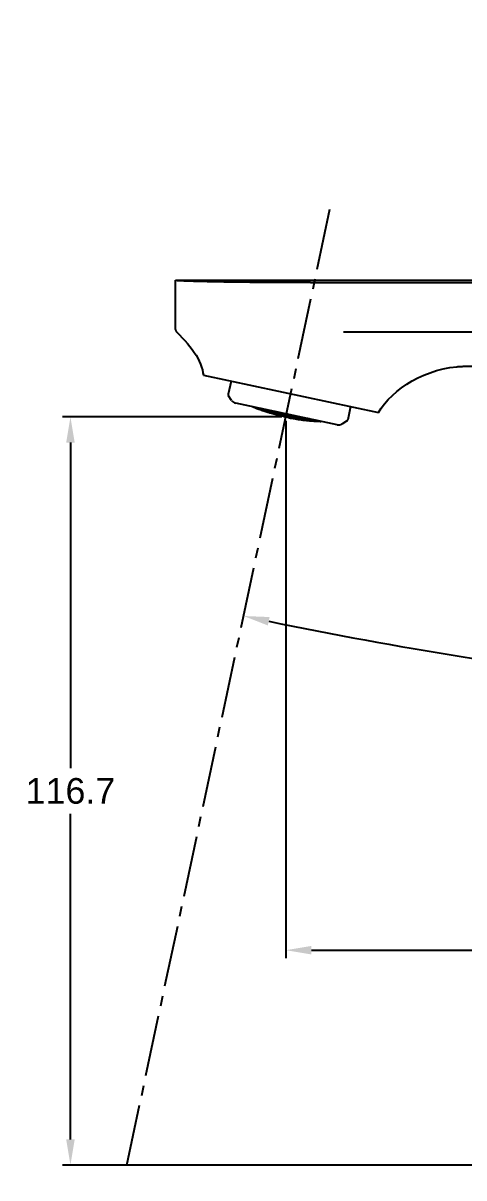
# Model space of a CAD drawing. Header units: millimetres. Extents: x 2985 to 3826, y 1462 to 2056.
# Drawn here: x 3365.5 to 3434.3, y 1686.8 to 1866.9 of the extents above; entities that cross this region are included whole.
import ezdxf

# ---------------------------------------------------------------- set-up
doc = ezdxf.new("R2010")
doc.units = ezdxf.units.MM
doc.linetypes.add('CENTER2', pattern=[28.575, 19.05, -3.175, 3.175, -3.175])
doc.layers.add('02___PRT_ALL_AXES', color=7, linetype='Continuous')
doc.styles.get("Standard").update_dxf_attribs({"font": 'arial.ttf'})
doc.dimstyles.new('사본(2) STANDARD', dxfattribs={"dimscale": 0, "dimtxt": 4, "dimasz": 4, "dimexe": 1.25, "dimexo": 0.625, "dimgap": 1.5, "dimtad": 3, "dimtih": 1, "dimtoh": 1, "dimdec": 1, "dimzin": 9, "dimdsep": 46, "dimtxsty": 'Standard', "dimcen": 2.5, "dimclrd": 3, "dimclre": 3, "dimclrt": 4, "dimadec": 0, "dimazin": 0, "dimtfac": 1, "dimtdec": 1, "dimtmove": 0, "dimatfit": 3, "dimfxl": 1.25, "dimtfill": 1, "dimtolj": 1, "dimtzin": 0, "dimarcsym": 0})

# ---------------------------------------------------------------- blocks, each defined once
blk = doc.blocks.new('*D10')
at = {"color": 3, "lineweight": -2, "transparency": 16777216}
for start, end in [(258.34101, 263.55103), (264.4486, 269.65899)]:
    blk.add_arc((3539.68, 2431.87), 672.08, start, end, dxfattribs=at)
at = {"color": 3, "transparency": 16777216}
for points in [[(3403.72, 1773), (3404, 1774.31), (3399.95, 1774.47)], [(3535.68, 1760.47), (3535.68, 1759.13), (3539.68, 1759.79)]]:
    blk.add_solid(points, dxfattribs=at)
at = {"layer": 'Defpoints', "color": 0, "transparency": 16777216}
for p in [(3539.68, 1866.95), (3413.54, 1838.45), (3446.14, 1766.33), (3381.74, 1688.84), (3539.68, 1686.83)]:
    blk.add_point(p, dxfattribs=at)
at = {"color": 4, "transparency": 16777216, "insert": (3469.43, 1763.47), "char_height": 4, "attachment_point": 5, "bg_fill": 3, "box_fill_scale": 1.1, "bg_fill_color": 256, "bg_fill_true_color": 13158600, "bg_fill_transparency": 0}
blk.add_mtext('\\A1;12°', dxfattribs=at)
blk = doc.blocks.new('*D11')
at = {"color": 3, "lineweight": -2, "transparency": 16777216}
for p, q in [((3405.91, 1805.51), (3371.68, 1805.51)), ((3372.93, 1801.51), (3372.93, 1750.72)), ((3372.93, 1692.84), (3372.93, 1743.63)), ((3514.5, 1688.84), (3371.68, 1688.84))]:
    blk.add_line(p, q, dxfattribs=at)
at = {"color": 3, "transparency": 16777216}
for points in [[(3372.26, 1801.51), (3373.59, 1801.51), (3372.93, 1805.51)], [(3372.26, 1692.84), (3373.59, 1692.84), (3372.93, 1688.84)]]:
    blk.add_solid(points, dxfattribs=at)
at = {"layer": 'Defpoints', "color": 0, "transparency": 16777216}
for p in [(3406.54, 1805.51), (3372.93, 1688.84), (3515.12, 1688.84)]:
    blk.add_point(p, dxfattribs=at)
at = {"color": 4, "transparency": 16777216, "insert": (3372.93, 1747.17), "char_height": 4, "attachment_point": 5, "bg_fill": 3, "box_fill_scale": 1.1, "bg_fill_color": 256, "bg_fill_true_color": 13158600, "bg_fill_transparency": 0}
blk.add_mtext('\\A1;116.7', dxfattribs=at)
blk = doc.blocks.new('*D12')
at = {"color": 3, "lineweight": -2, "transparency": 16777216}
for p, q in [((3406.54, 1804.89), (3406.54, 1721.1)), ((3410.54, 1722.35), (3465.43, 1722.35)), ((3535.68, 1722.35), (3480.78, 1722.35)), ((3539.68, 1696.48), (3539.68, 1723.6))]:
    blk.add_line(p, q, dxfattribs=at)
at = {"color": 3, "transparency": 16777216}
for points in [[(3410.54, 1723.01), (3410.54, 1721.68), (3406.54, 1722.35)], [(3535.68, 1723.01), (3535.68, 1721.68), (3539.68, 1722.35)]]:
    blk.add_solid(points, dxfattribs=at)
at = {"layer": 'Defpoints', "color": 0, "transparency": 16777216}
for p in [(3406.54, 1805.51), (3539.68, 1722.35), (3539.68, 1695.85)]:
    blk.add_point(p, dxfattribs=at)
at = {"color": 4, "transparency": 16777216, "insert": (3473.11, 1722.35), "char_height": 4, "attachment_point": 5, "bg_fill": 3, "box_fill_scale": 1.1, "bg_fill_color": 256, "bg_fill_true_color": 13158600, "bg_fill_transparency": 0}
blk.add_mtext('\\A1;133.1', dxfattribs=at)

msp = doc.modelspace()

# ---------------------------------------------------------------- linework, layer by layer
at = {"color": 1, "linetype": 'CENTER2', "ltscale": 0.5}
msp.add_line((3381.74, 1688.84), (3413.54, 1838.45), dxfattribs=at)
at = {"color": 7, "linetype": 'Continuous'}
for p, q in [((3389.33, 1826.84), (3516.63, 1826.84)), ((3389.33, 1819.14), (3389.33, 1826.84)), ((3410.38, 1826.47), (3530.28, 1826.47)), ((3415.52, 1818.79), (3453.56, 1818.79)), ((3393.67, 1812.01), (3420.99, 1806.2)), ((3398.08, 1808.09), (3397.6, 1808.83)), ((3414.57, 1804.28), (3398.71, 1807.65)), ((3401.31, 1807.09), (3401.26, 1807.1)), ((3401.54, 1807), (3401.31, 1807.09)), ((3401.54, 1807.02), (3401.36, 1807.09)), ((3401.58, 1807.01), (3401.38, 1807.09)), ((3401.63, 1806.99), (3401.54, 1807.02)), ((3401.69, 1806.93), (3401.54, 1807)), ((3401.63, 1806.99), (3401.58, 1807.01)), ((3401.77, 1806.9), (3401.69, 1806.93)), ((3401.71, 1807), (3401.81, 1806.95)), ((3401.73, 1806.99), (3401.71, 1807)), ((3401.76, 1806.99), (3401.73, 1806.99)), ((3401.87, 1806.87), (3401.77, 1806.9)), ((3401.81, 1806.95), (3401.91, 1806.9)), ((3402.09, 1806.89), (3401.86, 1806.97)), ((3402.09, 1806.78), (3401.87, 1806.87)), ((3401.91, 1806.97), (3402.14, 1806.88)), ((3401.91, 1806.9), (3402.02, 1806.85)), ((3402.02, 1806.85), (3402.03, 1806.91)), ((3402.02, 1806.85), (3402.17, 1806.8)), ((3402.2, 1806.77), (3402.02, 1806.84)), ((3402.25, 1806.84), (3402.09, 1806.89)), ((3402.3, 1806.7), (3402.09, 1806.78)), ((3402.14, 1806.88), (3402.3, 1806.83)), ((3402.17, 1806.8), (3402.41, 1806.71)), ((3402.38, 1806.71), (3402.2, 1806.77)), ((3402.33, 1806.81), (3402.25, 1806.84)), ((3402.3, 1806.83), (3402.31, 1806.89)), ((3402.52, 1806.63), (3402.3, 1806.7)), ((3402.41, 1806.84), (3402.32, 1806.89)), ((3402.43, 1806.76), (3402.33, 1806.81)), ((3402.56, 1806.65), (3402.38, 1806.71)), ((3402.41, 1806.84), (3402.51, 1806.79)), ((3402.41, 1806.82), (3402.43, 1806.82)), ((3402.41, 1806.71), (3402.49, 1806.69)), ((3402.43, 1806.82), (3402.46, 1806.82)), ((3402.54, 1806.71), (3402.43, 1806.76)), ((3402.48, 1806.82), (3402.46, 1806.82)), ((3402.51, 1806.82), (3402.48, 1806.82)), ((3402.49, 1806.69), (3402.49, 1806.73)), ((3402.51, 1806.79), (3402.62, 1806.74)), ((3402.56, 1806.65), (3402.51, 1806.67)), ((3402.72, 1806.55), (3402.52, 1806.63)), ((3402.64, 1806.66), (3402.54, 1806.71)), ((3402.59, 1806.67), (3402.61, 1806.67)), ((3402.61, 1806.67), (3402.64, 1806.66)), ((3402.77, 1806.77), (3402.62, 1806.82)), ((3402.62, 1806.74), (3402.72, 1806.69)), ((3402.64, 1806.66), (3402.69, 1806.64)), ((3402.66, 1806.66), (3402.64, 1806.66)), ((3402.69, 1806.66), (3402.66, 1806.66)), ((3402.69, 1806.64), (3402.8, 1806.59)), ((3402.72, 1806.69), (3402.77, 1806.67)), ((3402.92, 1806.48), (3402.72, 1806.55)), ((3402.75, 1806.79), (3402.98, 1806.72)), ((3403, 1806.69), (3402.77, 1806.77)), ((3402.77, 1806.67), (3402.79, 1806.76)), ((3402.77, 1806.67), (3402.92, 1806.62)), ((3403.02, 1806.57), (3402.79, 1806.65)), ((3402.8, 1806.59), (3402.9, 1806.55)), ((3402.92, 1806.62), (3403.16, 1806.54)), ((3402.95, 1806.53), (3402.97, 1806.59)), ((3402.98, 1806.72), (3403.06, 1806.69)), ((3403.08, 1806.67), (3403, 1806.69)), ((3403.18, 1806.52), (3403.02, 1806.57)), ((3403.06, 1806.69), (3403.07, 1806.73)), ((3403.19, 1806.62), (3403.08, 1806.67)), ((3403.29, 1806.57), (3403.19, 1806.62)), ((3403.24, 1806.52), (3403.25, 1806.59)), ((3403.4, 1806.52), (3403.29, 1806.57)), ((3403.38, 1806.63), (3403.48, 1806.58)), ((3403.48, 1806.58), (3403.53, 1806.55)), ((3403.53, 1806.55), (3403.55, 1806.63)), ((3403.53, 1806.55), (3403.69, 1806.51)), ((3402.9, 1806.55), (3402.95, 1806.53)), ((3403.12, 1806.42), (3402.92, 1806.48)), ((3402.95, 1806.53), (3403.11, 1806.48)), ((3403.11, 1806.48), (3403.26, 1806.43)), ((3403.13, 1806.42), (3403.12, 1806.42)), ((3403.17, 1806.41), (3403.13, 1806.42)), ((3403.16, 1806.54), (3403.24, 1806.52)), ((3403.26, 1806.5), (3403.18, 1806.52)), ((3403.32, 1806.47), (3403.26, 1806.5)), ((3403.26, 1806.43), (3403.42, 1806.38)), ((3403.42, 1806.43), (3403.32, 1806.47)), ((3403.34, 1806.52), (3403.37, 1806.52)), ((3403.37, 1806.52), (3403.4, 1806.52)), ((3403.4, 1806.52), (3403.5, 1806.47)), ((3403.42, 1806.52), (3403.4, 1806.52)), ((3403.56, 1806.28), (3403.4, 1806.33)), ((3403.45, 1806.52), (3403.42, 1806.52)), ((3403.48, 1806.41), (3403.42, 1806.43)), ((3403.42, 1806.38), (3403.43, 1806.42)), ((3403.58, 1806.36), (3403.48, 1806.41)), ((3403.5, 1806.47), (3403.61, 1806.42)), ((3403.71, 1806.48), (3403.56, 1806.53)), ((3403.64, 1806.26), (3403.56, 1806.28)), ((3403.58, 1806.36), (3403.69, 1806.32)), ((3403.6, 1806.36), (3403.58, 1806.36)), ((3403.63, 1806.36), (3403.6, 1806.36)), ((3403.61, 1806.42), (3403.66, 1806.4)), ((3403.74, 1806.22), (3403.64, 1806.26)), ((3403.66, 1806.4), (3403.71, 1806.38)), ((3403.69, 1806.51), (3403.93, 1806.44)), ((3403.69, 1806.32), (3403.79, 1806.28)), ((3403.95, 1806.41), (3403.71, 1806.48)), ((3403.71, 1806.38), (3403.73, 1806.48)), ((3403.71, 1806.38), (3403.86, 1806.33)), ((3403.97, 1806.29), (3403.73, 1806.36)), ((3403.85, 1806.19), (3403.74, 1806.22)), ((3403.79, 1806.28), (3403.84, 1806.25)), ((3403.84, 1806.25), (3403.89, 1806.24)), ((3404.06, 1806.12), (3403.85, 1806.19)), ((3403.86, 1806.33), (3404.1, 1806.27)), ((3403.89, 1806.24), (3403.91, 1806.31)), ((3403.89, 1806.24), (3404.05, 1806.19)), ((3404.08, 1806.17), (3403.89, 1806.22)), ((3403.92, 1806.22), (3403.89, 1806.22)), ((3403.93, 1806.44), (3404, 1806.42)), ((3404.03, 1806.39), (3403.95, 1806.41)), ((3404.07, 1806.49), (3403.97, 1806.54)), ((3404.13, 1806.24), (3403.97, 1806.29)), ((3404, 1806.42), (3404.02, 1806.51)), ((3404.13, 1806.34), (3404.03, 1806.39)), ((3404.05, 1806.19), (3404.29, 1806.12)), ((3404.07, 1806.12), (3404.06, 1806.12)), ((3404.17, 1806.44), (3404.07, 1806.49)), ((3404.11, 1806.11), (3404.07, 1806.12)), ((3404.17, 1806.14), (3404.08, 1806.17)), ((3404.1, 1806.27), (3404.18, 1806.24)), ((3404.11, 1806.43), (3404.14, 1806.44)), ((3404.35, 1806.05), (3404.11, 1806.11)), ((3404.19, 1806.32), (3404.13, 1806.34)), ((3404.21, 1806.22), (3404.13, 1806.24)), ((3404.14, 1806.44), (3404.17, 1806.44)), ((3404.2, 1806.44), (3404.17, 1806.44)), ((3404.35, 1806.09), (3404.17, 1806.14)), ((3404.18, 1806.24), (3404.2, 1806.32)), ((3404.29, 1806.27), (3404.19, 1806.32)), ((3404.22, 1806.45), (3404.2, 1806.44)), ((3404.31, 1806.18), (3404.21, 1806.22)), ((3404.29, 1806.27), (3404.4, 1806.23)), ((3404.29, 1806.25), (3404.31, 1806.25)), ((3404.29, 1806.12), (3404.37, 1806.1)), ((3404.31, 1806.25), (3404.34, 1806.25)), ((3404.42, 1806.14), (3404.31, 1806.18)), ((3404.33, 1806.36), (3404.43, 1806.31)), ((3404.37, 1806.25), (3404.34, 1806.25)), ((3404.44, 1806.07), (3404.35, 1806.09)), ((3404.5, 1806), (3404.35, 1806.05)), ((3404.4, 1806.26), (3404.37, 1806.25)), ((3404.37, 1806.1), (3404.38, 1806.15)), ((3404.44, 1806.07), (3404.39, 1806.09)), ((3404.4, 1806.23), (3404.5, 1806.18)), ((3404.52, 1806.1), (3404.42, 1806.14)), ((3404.43, 1806.31), (3404.48, 1806.29)), ((3404.47, 1806.1), (3404.5, 1806.1)), ((3404.48, 1806.29), (3404.51, 1806.42)), ((3404.48, 1806.29), (3404.64, 1806.25)), ((3404.66, 1806.23), (3404.5, 1806.27)), ((3404.5, 1806.18), (3404.61, 1806.14)), ((3404.5, 1806.1), (3404.52, 1806.1)), ((3404.58, 1805.98), (3404.5, 1806)), ((3404.52, 1806.1), (3404.63, 1806.05)), ((3404.55, 1806.09), (3404.52, 1806.1)), ((3404.58, 1806.09), (3404.55, 1806.09)), ((3404.68, 1805.95), (3404.58, 1805.98)), ((3404.61, 1806.14), (3404.66, 1806.12)), ((3404.63, 1806.05), (3404.74, 1806.01)), ((3404.64, 1806.25), (3404.88, 1806.19)), ((3404.9, 1806.17), (3404.66, 1806.23)), ((3404.66, 1806.12), (3404.68, 1806.22)), ((3404.66, 1806.12), (3404.81, 1806.08)), ((3404.92, 1806.04), (3404.68, 1806.1)), ((3404.85, 1805.9), (3404.68, 1805.95)), ((3404.81, 1806.35), (3404.73, 1806.37)), ((3404.74, 1806.01), (3404.84, 1805.98)), ((3404.91, 1806.3), (3404.81, 1806.35)), ((3404.81, 1806.08), (3405.05, 1806.02)), ((3404.84, 1805.98), (3404.86, 1806.05)), ((3404.84, 1805.98), (3405, 1805.94)), ((3405.02, 1805.91), (3404.84, 1805.96)), ((3404.86, 1805.96), (3404.84, 1805.96)), ((3405.01, 1805.86), (3404.85, 1805.9)), ((3404.88, 1806.19), (3404.95, 1806.17)), ((3404.98, 1806.15), (3404.9, 1806.17)), ((3405.02, 1806.25), (3404.91, 1806.3)), ((3405.08, 1806), (3404.92, 1806.04)), ((3404.95, 1806.17), (3404.98, 1806.27)), ((3405.08, 1806.1), (3404.98, 1806.15)), ((3405, 1805.94), (3405.24, 1805.88)), ((3405.06, 1805.85), (3405.01, 1805.86)), ((3405.12, 1806.2), (3405.02, 1806.25)), ((3405.21, 1805.87), (3405.02, 1805.91)), ((3405.05, 1806.02), (3405.13, 1806)), ((3405.29, 1805.79), (3405.06, 1805.85)), ((3405.07, 1806.19), (3405.09, 1806.2)), ((3405.13, 1806.08), (3405.08, 1806.1)), ((3405.16, 1805.98), (3405.08, 1806)), ((3405.09, 1806.2), (3405.12, 1806.2)), ((3405.26, 1805.86), (3405.1, 1805.9)), ((3405.15, 1806.21), (3405.12, 1806.2)), ((3405.21, 1806.05), (3405.13, 1806.08)), ((3405.13, 1806), (3405.15, 1806.08)), ((3405.18, 1806.22), (3405.15, 1806.21)), ((3405.26, 1805.94), (3405.16, 1805.98)), ((3405.29, 1806.02), (3405.21, 1806.05)), ((3405.39, 1805.83), (3405.21, 1805.87)), ((3405.24, 1806.01), (3405.27, 1806.01)), ((3405.24, 1805.88), (3405.32, 1805.86)), ((3405.37, 1805.9), (3405.26, 1805.94)), ((3405.34, 1805.84), (3405.26, 1805.86)), ((3405.27, 1806.01), (3405.29, 1806.02)), ((3405.28, 1806.13), (3405.38, 1806.09)), ((3405.44, 1806.21), (3405.29, 1806.24)), ((3405.29, 1806.02), (3405.4, 1805.97)), ((3405.32, 1806.02), (3405.29, 1806.02)), ((3405.53, 1805.74), (3405.29, 1805.79)), ((3405.35, 1806.02), (3405.32, 1806.02)), ((3405.32, 1805.86), (3405.33, 1805.91)), ((3405.39, 1805.83), (3405.34, 1805.84)), ((3405.47, 1805.86), (3405.37, 1805.9)), ((3405.38, 1806.09), (3405.43, 1806.06)), ((3405.4, 1805.97), (3405.5, 1805.93)), ((3405.42, 1805.86), (3405.45, 1805.86)), ((3405.43, 1806.06), (3405.46, 1806.2)), ((3405.43, 1806.06), (3405.59, 1806.03)), ((3405.68, 1806.16), (3405.44, 1806.21)), ((3405.45, 1805.86), (3405.47, 1805.86)), ((3405.62, 1806), (3405.46, 1806.04)), ((3405.47, 1805.86), (3405.58, 1805.82)), ((3405.5, 1805.86), (3405.47, 1805.86)), ((3405.5, 1805.93), (3405.61, 1805.89)), ((3405.53, 1805.86), (3405.5, 1805.86)), ((3405.63, 1805.71), (3405.53, 1805.74)), ((3405.58, 1805.82), (3405.69, 1805.78)), ((3405.59, 1806.03), (3405.83, 1805.98)), ((3405.61, 1805.89), (3405.63, 1806)), ((3405.61, 1805.89), (3405.77, 1805.85)), ((3405.86, 1805.95), (3405.62, 1806)), ((3405.87, 1805.82), (3405.63, 1805.87)), ((3405.8, 1805.67), (3405.63, 1805.71)), ((3405.76, 1806.14), (3405.68, 1806.16)), ((3405.69, 1805.78), (3405.79, 1805.75)), ((3405.87, 1806.09), (3405.76, 1806.14)), ((3405.77, 1805.85), (3406.01, 1805.8)), ((3405.79, 1805.75), (3405.81, 1805.83)), ((3405.79, 1805.75), (3405.95, 1805.71)), ((3405.98, 1805.69), (3405.79, 1805.73)), ((3405.82, 1805.73), (3405.79, 1805.73)), ((3405.96, 1805.63), (3405.8, 1805.67)), ((3406.06, 1805.68), (3405.82, 1805.73)), ((3405.83, 1805.98), (3405.91, 1805.96)), ((3405.94, 1805.94), (3405.86, 1805.95)), ((3405.98, 1806.04), (3405.87, 1806.09)), ((3406.03, 1805.78), (3405.87, 1805.82)), ((3405.91, 1805.96), (3405.93, 1806.06)), ((3406.05, 1805.89), (3405.94, 1805.94)), ((3405.95, 1805.71), (3406.19, 1805.66)), ((3406.01, 1805.63), (3405.96, 1805.63)), ((3406.08, 1806), (3405.98, 1806.04)), ((3406.16, 1805.65), (3405.98, 1805.69)), ((3406.01, 1805.8), (3406.09, 1805.79)), ((3406.25, 1805.57), (3406.01, 1805.63)), ((3406.02, 1805.99), (3406.05, 1805.99)), ((3406.11, 1805.77), (3406.03, 1805.78)), ((3406.05, 1805.99), (3406.08, 1806)), ((3406.22, 1805.65), (3406.06, 1805.68)), ((3406.11, 1806.01), (3406.08, 1806)), ((3406.08, 1806), (3406.19, 1805.95)), ((3406.09, 1805.79), (3406.11, 1805.87)), ((3406.13, 1806.01), (3406.11, 1806.01)), ((3406.22, 1805.73), (3406.11, 1805.77)), ((3406.35, 1805.61), (3406.16, 1805.65)), ((3406.19, 1805.95), (3406.29, 1805.91)), ((3406.19, 1805.66), (3406.27, 1805.65)), ((3406.2, 1805.83), (3406.31, 1805.79)), ((3406.2, 1805.8), (3406.22, 1805.81)), ((3406.22, 1805.81), (3406.25, 1805.81)), ((3406.33, 1805.69), (3406.22, 1805.73)), ((3406.3, 1805.63), (3406.22, 1805.65)), ((3406.23, 1805.58), (3406.39, 1805.54)), ((3406.28, 1805.82), (3406.25, 1805.81)), ((3406.49, 1805.52), (3406.25, 1805.57)), ((3406.27, 1805.65), (3406.29, 1805.71)), ((3406.31, 1805.82), (3406.28, 1805.82)), ((3406.29, 1805.91), (3406.39, 1805.87)), ((3406.35, 1805.61), (3406.3, 1805.63)), ((3406.31, 1805.79), (3406.41, 1805.75)), ((3406.43, 1805.66), (3406.33, 1805.69)), ((3406.38, 1805.65), (3406.41, 1805.65)), ((3406.39, 1805.87), (3406.42, 1806.01)), ((3406.39, 1805.87), (3406.55, 1805.84)), ((3406.39, 1805.54), (3406.49, 1805.52)), ((3406.41, 1805.75), (3406.52, 1805.71)), ((3406.41, 1805.65), (3406.43, 1805.66)), ((3406.58, 1805.81), (3406.42, 1805.84)), ((3406.46, 1805.66), (3406.43, 1805.66)), ((3406.49, 1805.66), (3406.46, 1805.66)), ((3406.59, 1805.5), (3406.49, 1805.52)), ((3406.49, 1805.52), (3406.54, 1805.51)), ((3406.52, 1805.71), (3406.57, 1805.69)), ((3406.55, 1805.84), (3406.8, 1805.8)), ((3406.57, 1805.69), (3406.59, 1805.81)), ((3406.57, 1805.69), (3406.73, 1805.66)), ((3406.82, 1805.77), (3406.58, 1805.81)), ((3406.84, 1805.63), (3406.59, 1805.67)), ((3406.59, 1805.6), (3406.7, 1805.57)), ((3406.75, 1805.47), (3406.59, 1805.5)), ((3406.7, 1805.57), (3406.75, 1805.55)), ((3406.73, 1805.66), (3406.97, 1805.62)), ((3406.75, 1805.55), (3406.77, 1805.64)), ((3406.75, 1805.55), (3406.91, 1805.52)), ((3406.78, 1805.54), (3406.75, 1805.53)), ((3406.75, 1805.53), (3406.94, 1805.5)), ((3406.92, 1805.43), (3406.75, 1805.47)), ((3406.89, 1805.89), (3406.78, 1805.94)), ((3407.02, 1805.49), (3406.78, 1805.54)), ((3406.8, 1805.8), (3406.88, 1805.78)), ((3406.9, 1805.76), (3406.82, 1805.77)), ((3407, 1805.6), (3406.84, 1805.63)), ((3406.86, 1805.45), (3407, 1805.42)), ((3406.88, 1805.78), (3406.9, 1805.89)), ((3406.99, 1805.85), (3406.89, 1805.89)), ((3406.95, 1805.74), (3406.9, 1805.76)), ((3406.91, 1805.52), (3407.16, 1805.48)), ((3406.97, 1805.43), (3406.92, 1805.43)), ((3406.94, 1805.5), (3407.13, 1805.47)), ((3407.06, 1805.7), (3406.95, 1805.74)), ((3406.97, 1805.62), (3407.05, 1805.61)), ((3407.21, 1805.39), (3406.97, 1805.43)), ((3406.99, 1805.85), (3407.1, 1805.81)), ((3406.99, 1805.81), (3407.01, 1805.82)), ((3407.08, 1805.59), (3407, 1805.6)), ((3407, 1805.42), (3407.08, 1805.4)), ((3407.01, 1805.82), (3407.04, 1805.83)), ((3407.18, 1805.46), (3407.02, 1805.49)), ((3407.07, 1805.84), (3407.04, 1805.83)), ((3407.05, 1805.61), (3407.07, 1805.69)), ((3407.17, 1805.66), (3407.06, 1805.7)), ((3407.1, 1805.84), (3407.07, 1805.84)), ((3407.18, 1805.55), (3407.08, 1805.59)), ((3407.08, 1805.4), (3407.08, 1805.41)), ((3407.08, 1805.4), (3407.12, 1805.39)), ((3407.15, 1805.86), (3407.1, 1805.84)), ((3407.1, 1805.81), (3407.2, 1805.77)), ((3407.13, 1805.4), (3407.12, 1805.39)), ((3407.12, 1805.39), (3407.29, 1805.35)), ((3407.13, 1805.47), (3407.31, 1805.44)), ((3407.16, 1805.63), (3407.19, 1805.63)), ((3407.16, 1805.48), (3407.24, 1805.47)), ((3407.17, 1805.66), (3407.27, 1805.62)), ((3407.29, 1805.52), (3407.18, 1805.55)), ((3407.26, 1805.45), (3407.18, 1805.46)), ((3407.19, 1805.63), (3407.22, 1805.64)), ((3407.2, 1805.77), (3407.31, 1805.72)), ((3407.24, 1805.65), (3407.22, 1805.64)), ((3407.27, 1805.65), (3407.24, 1805.65)), ((3407.24, 1805.47), (3407.25, 1805.53)), ((3407.31, 1805.44), (3407.26, 1805.45)), ((3407.27, 1805.62), (3407.38, 1805.58)), ((3407.4, 1805.48), (3407.29, 1805.52)), ((3407.29, 1805.35), (3407.45, 1805.32)), ((3407.31, 1805.72), (3407.36, 1805.7)), ((3407.34, 1805.48), (3407.37, 1805.48)), ((3407.36, 1805.7), (3407.38, 1805.81)), ((3407.36, 1805.7), (3407.52, 1805.68)), ((3407.37, 1805.48), (3407.4, 1805.48)), ((3407.55, 1805.65), (3407.38, 1805.68)), ((3407.38, 1805.58), (3407.49, 1805.55)), ((3407.42, 1805.49), (3407.4, 1805.48)), ((3407.4, 1805.48), (3407.51, 1805.45)), ((3407.45, 1805.49), (3407.42, 1805.49)), ((3407.55, 1805.32), (3407.45, 1805.34)), ((3407.46, 1805.34), (3407.45, 1805.32)), ((3407.45, 1805.32), (3407.56, 1805.31)), ((3407.49, 1805.55), (3407.54, 1805.53)), ((3407.51, 1805.45), (3407.61, 1805.42)), ((3407.52, 1805.68), (3407.69, 1805.66)), ((3407.54, 1805.53), (3407.56, 1805.65)), ((3407.54, 1805.53), (3407.7, 1805.51)), ((3407.79, 1805.62), (3407.55, 1805.65)), ((3407.72, 1805.29), (3407.55, 1805.32)), ((3407.81, 1805.47), (3407.56, 1805.51)), ((3407.56, 1805.31), (3407.56, 1805.32)), ((3407.56, 1805.31), (3407.72, 1805.28)), ((3407.61, 1805.42), (3407.67, 1805.4)), ((3407.67, 1805.4), (3407.72, 1805.39)), ((3407.69, 1805.66), (3407.85, 1805.63)), ((3407.7, 1805.51), (3407.94, 1805.47)), ((3407.72, 1805.39), (3407.74, 1805.48)), ((3407.72, 1805.39), (3407.88, 1805.36)), ((3407.72, 1805.37), (3407.91, 1805.34)), ((3407.75, 1805.37), (3407.72, 1805.37)), ((3407.89, 1805.27), (3407.72, 1805.29)), ((3407.72, 1805.28), (3407.88, 1805.25)), ((3407.99, 1805.34), (3407.75, 1805.37)), ((3407.87, 1805.61), (3407.79, 1805.62)), ((3407.97, 1805.45), (3407.81, 1805.47)), ((3407.85, 1805.63), (3407.86, 1805.71)), ((3407.98, 1805.57), (3407.87, 1805.61)), ((3407.88, 1805.36), (3408.13, 1805.33)), ((3407.88, 1805.25), (3408.04, 1805.22)), ((3407.94, 1805.27), (3407.89, 1805.27)), ((3407.91, 1805.34), (3408.09, 1805.31)), ((3407.94, 1805.47), (3408.02, 1805.46)), ((3408.18, 1805.23), (3407.94, 1805.27)), ((3407.96, 1805.67), (3407.99, 1805.68)), ((3408.05, 1805.44), (3407.97, 1805.45)), ((3408.08, 1805.54), (3407.98, 1805.57)), ((3408.15, 1805.31), (3407.99, 1805.34)), ((3408.02, 1805.46), (3408.04, 1805.55)), ((3408.04, 1805.22), (3408.05, 1805.25)), ((3408.04, 1805.22), (3408.09, 1805.21)), ((3408.16, 1805.41), (3408.05, 1805.44)), ((3408.19, 1805.5), (3408.08, 1805.54)), ((3408.09, 1805.31), (3408.28, 1805.29)), ((3408.09, 1805.24), (3408.09, 1805.21)), ((3408.09, 1805.21), (3408.14, 1805.2)), ((3408.13, 1805.49), (3408.16, 1805.49)), ((3408.13, 1805.33), (3408.21, 1805.32)), ((3408.14, 1805.2), (3408.25, 1805.18)), ((3408.23, 1805.3), (3408.15, 1805.31)), ((3408.16, 1805.49), (3408.19, 1805.5)), ((3408.18, 1805.63), (3408.28, 1805.59)), ((3408.22, 1805.51), (3408.19, 1805.5)), ((3408.21, 1805.32), (3408.22, 1805.39)), ((3408.24, 1805.51), (3408.22, 1805.51)), ((3408.28, 1805.29), (3408.23, 1805.3)), ((3408.25, 1805.18), (3408.42, 1805.15)), ((3408.28, 1805.59), (3408.33, 1805.57)), ((3408.31, 1805.33), (3408.34, 1805.34)), ((3408.32, 1805.36), (3408.42, 1805.33)), ((3408.33, 1805.57), (3408.34, 1805.61)), ((3408.33, 1805.57), (3408.5, 1805.55)), ((3408.34, 1805.34), (3408.37, 1805.34)), ((3408.35, 1805.45), (3408.46, 1805.42)), ((3408.52, 1805.53), (3408.36, 1805.55)), ((3408.4, 1805.35), (3408.37, 1805.34)), ((3408.42, 1805.35), (3408.4, 1805.35)), ((3408.42, 1805.33), (3408.53, 1805.3)), ((3408.52, 1805.18), (3408.42, 1805.2)), ((3408.43, 1805.2), (3408.42, 1805.15)), ((3408.42, 1805.15), (3408.52, 1805.14)), ((3408.46, 1805.42), (3408.51, 1805.4)), ((3408.5, 1805.55), (3408.66, 1805.54)), ((3408.51, 1805.4), (3408.54, 1805.53)), ((3408.51, 1805.4), (3408.68, 1805.38)), ((3408.77, 1805.5), (3408.52, 1805.53)), ((3408.69, 1805.15), (3408.52, 1805.18)), ((3408.52, 1805.14), (3408.53, 1805.17)), ((3408.52, 1805.14), (3408.69, 1805.12)), ((3408.53, 1805.3), (3408.64, 1805.27)), ((3408.7, 1805.36), (3408.54, 1805.38)), ((3408.64, 1805.27), (3408.7, 1805.26)), ((3408.68, 1805.38), (3408.92, 1805.35)), ((3408.86, 1805.13), (3408.69, 1805.15)), ((3408.69, 1805.12), (3408.93, 1805.08)), ((3408.95, 1805.33), (3408.7, 1805.36)), ((3408.7, 1805.26), (3408.72, 1805.36)), ((3408.7, 1805.26), (3408.94, 1805.23)), ((3408.85, 1805.49), (3408.77, 1805.5)), ((3408.9, 1805.48), (3408.85, 1805.49)), ((3408.91, 1805.13), (3408.86, 1805.13)), ((3409.01, 1805.44), (3408.9, 1805.48)), ((3409.08, 1805.12), (3408.91, 1805.13)), ((3408.92, 1805.35), (3409, 1805.35)), ((3408.93, 1805.08), (3409.01, 1805.07)), ((3408.94, 1805.23), (3409.1, 1805.21)), ((3409.03, 1805.32), (3408.95, 1805.33)), ((3409, 1805.35), (3409.02, 1805.44)), ((3409.12, 1805.41), (3409.01, 1805.44)), ((3409.01, 1805.07), (3409.02, 1805.12)), ((3409.01, 1805.07), (3409.05, 1805.06)), ((3409.13, 1805.29), (3409.03, 1805.32)), ((3409.05, 1805.06), (3409.06, 1805.06)), ((3409.07, 1805.12), (3409.06, 1805.06)), ((3409.06, 1805.06), (3409.22, 1805.04)), ((3409.24, 1805.1), (3409.08, 1805.12)), ((3409.1, 1805.21), (3409.19, 1805.2)), ((3409.11, 1805.38), (3409.14, 1805.38)), ((3409.12, 1805.41), (3409.22, 1805.38)), ((3409.24, 1805.26), (3409.13, 1805.29)), ((3409.14, 1805.38), (3409.17, 1805.39)), ((3409.2, 1805.4), (3409.17, 1805.39)), ((3409.19, 1805.2), (3409.2, 1805.27)), ((3409.22, 1805.41), (3409.2, 1805.4)), ((3409.22, 1805.38), (3409.33, 1805.35)), ((3409.22, 1805.04), (3409.4, 1805.02)), ((3409.35, 1805.24), (3409.24, 1805.26)), ((3409.4, 1805.08), (3409.24, 1805.1)), ((3409.33, 1805.35), (3409.44, 1805.31)), ((3409.35, 1805.24), (3409.46, 1805.21)), ((3409.38, 1805.24), (3409.35, 1805.24)), ((3409.41, 1805.25), (3409.38, 1805.24)), ((3409.5, 1805.06), (3409.4, 1805.08)), ((3409.41, 1805.08), (3409.4, 1805.02)), ((3409.4, 1805.02), (3409.5, 1805.01)), ((3409.44, 1805.31), (3409.49, 1805.3)), ((3409.46, 1805.21), (3409.57, 1805.18)), ((3409.49, 1805.3), (3409.51, 1805.36)), ((3409.49, 1805.3), (3409.66, 1805.29)), ((3409.64, 1805.05), (3409.5, 1805.06)), ((3409.5, 1805.01), (3409.51, 1805.06)), ((3409.5, 1805.01), (3409.66, 1804.99)), ((3409.68, 1805.26), (3409.52, 1805.28)), ((3409.57, 1805.18), (3409.68, 1805.16)), ((3409.78, 1805.04), (3409.64, 1805.05)), ((3409.66, 1805.29), (3409.83, 1805.27)), ((3409.66, 1804.99), (3409.83, 1804.97)), ((3409.93, 1805.25), (3409.68, 1805.26)), ((3409.68, 1805.16), (3409.7, 1805.26)), ((3409.68, 1805.16), (3409.84, 1805.14)), ((3409.68, 1805.14), (3409.86, 1805.12)), ((3409.7, 1805.14), (3409.68, 1805.14)), ((3409.87, 1805.13), (3409.7, 1805.14)), ((3409.83, 1805.27), (3409.96, 1805.26)), ((3409.83, 1804.97), (3409.99, 1804.96)), ((3409.84, 1805.14), (3410.09, 1805.13)), ((3409.86, 1805.12), (3410.05, 1805.11)), ((3410.11, 1805.11), (3409.87, 1805.13)), ((3410.01, 1805.24), (3409.93, 1805.25)), ((3409.99, 1804.96), (3410, 1805.02)), ((3409.99, 1804.96), (3410.04, 1804.95)), ((3410.06, 1805.23), (3410.01, 1805.24)), ((3410.05, 1805.01), (3410.04, 1804.95)), ((3410.05, 1805.11), (3410.24, 1805.09)), ((3410.17, 1805.2), (3410.06, 1805.23)), ((3410.22, 1805), (3410.07, 1805.01)), ((3410.09, 1805.13), (3410.17, 1805.12)), ((3410.19, 1805.1), (3410.11, 1805.11)), ((3410.17, 1805.12), (3410.19, 1805.19)), ((3410.24, 1805.09), (3410.19, 1805.1)), ((3410.28, 1805.15), (3410.31, 1805.15)), ((3410.31, 1805.15), (3410.34, 1805.16)), ((3410.66, 1805.07), (3410.85, 1805.06)), ((3410.69, 1805.07), (3410.66, 1805.07)), ((3410.83, 1804.96), (3410.67, 1804.97)), ((3410.68, 1804.89), (3410.9, 1804.88)), ((3410.86, 1805.07), (3410.69, 1805.07)), ((3410.88, 1804.97), (3410.83, 1804.96)), ((3410.85, 1805.06), (3410.95, 1805.05)), ((3411.13, 1804.96), (3410.88, 1804.97)), ((3411.38, 1804.95), (3411.36, 1804.85)), ((3411.36, 1804.85), (3411.45, 1804.84)), ((3411.48, 1804.93), (3411.38, 1804.95)), ((3411.45, 1804.84), (3411.47, 1804.84)), ((3411.47, 1804.84), (3411.49, 1804.94)), ((3411.47, 1804.84), (3411.64, 1804.84)), ((3411.64, 1804.84), (3411.88, 1804.82)), ((3411.88, 1804.82), (3411.96, 1804.82)), ((3411.96, 1804.82), (3411.97, 1804.84)), ((3411.96, 1804.82), (3412.01, 1804.82)), ((3415.32, 1804.42), (3416.06, 1804.9))]:
    msp.add_line(p, q, dxfattribs=at)
for points in [[(3410.38, 1826.47), (3409.15, 1826.47), (3407.93, 1826.47), (3406.72, 1826.47), (3405.52, 1826.48), (3404.33, 1826.48), (3403.17, 1826.49), (3402.04, 1826.5), (3400.93, 1826.51), (3399.85, 1826.52), (3398.81, 1826.53), (3397.81, 1826.54), (3396.85, 1826.55), (3395.94, 1826.57), (3395.07, 1826.58), (3394.26, 1826.6), (3393.5, 1826.62), (3392.8, 1826.63), (3392.15, 1826.65), (3391.57, 1826.67), (3391.05, 1826.69), (3390.6, 1826.71), (3390.22, 1826.73), (3389.9, 1826.75), (3389.65, 1826.77), (3389.47, 1826.79), (3389.37, 1826.81), (3389.33, 1826.84)], [(3389.33, 1819.14), (3389.33, 1819.09), (3389.34, 1819.05), (3389.35, 1819.01), (3389.36, 1818.96), (3389.38, 1818.92), (3389.4, 1818.88), (3389.43, 1818.85), (3389.45, 1818.82), (3389.47, 1818.79)], [(3389.47, 1818.79), (3389.92, 1818.34), (3390.35, 1817.88), (3390.77, 1817.42), (3391.17, 1816.97), (3391.54, 1816.51), (3391.9, 1816.06), (3392.23, 1815.59), (3392.53, 1815.13), (3392.8, 1814.67), (3393.03, 1814.21), (3393.23, 1813.75), (3393.39, 1813.3), (3393.52, 1812.86), (3393.61, 1812.42), (3393.67, 1812.01)], [(3420.99, 1806.2), (3421.43, 1806.89), (3421.95, 1807.56), (3422.52, 1808.22), (3423.16, 1808.87), (3423.85, 1809.48), (3424.6, 1810.07), (3425.41, 1810.62), (3426.26, 1811.14), (3427.16, 1811.61), (3428.09, 1812.04), (3429.06, 1812.41), (3430.06, 1812.74), (3431.09, 1813.01), (3432.14, 1813.21), (3433.21, 1813.35)], [(3433.21, 1813.35), (3433.39, 1813.37), (3433.56, 1813.38), (3433.73, 1813.39), (3433.9, 1813.4), (3434.07, 1813.41), (3434.23, 1813.42), (3434.4, 1813.42), (3434.56, 1813.43), (3504.4, 1813.43)], [(3401.86, 1806.97), (3401.83, 1806.98), (3401.81, 1806.98), (3401.78, 1806.98), (3401.76, 1806.99)], [(3402.3, 1806.83), (3402.33, 1806.83), (3402.35, 1806.82), (3402.38, 1806.82), (3402.41, 1806.82)], [(3402.49, 1806.69), (3402.51, 1806.68), (3402.54, 1806.68), (3402.56, 1806.67), (3402.59, 1806.67)], [(3402.62, 1806.82), (3402.59, 1806.82), (3402.56, 1806.82), (3402.54, 1806.82), (3402.51, 1806.82)], [(3402.79, 1806.65), (3402.77, 1806.65), (3402.74, 1806.65), (3402.72, 1806.66), (3402.69, 1806.66)], [(3403.06, 1806.69), (3403.09, 1806.7), (3403.11, 1806.7), (3403.14, 1806.7), (3403.17, 1806.7)], [(3403.26, 1806.69), (3403.32, 1806.65), (3403.38, 1806.63)], [(3403.4, 1806.33), (3403.32, 1806.35), (3403.17, 1806.41)], [(3403.24, 1806.52), (3403.26, 1806.52), (3403.29, 1806.52), (3403.32, 1806.52), (3403.34, 1806.52)], [(3403.42, 1806.38), (3403.45, 1806.37), (3403.47, 1806.37), (3403.5, 1806.37), (3403.52, 1806.37), (3403.55, 1806.37), (3403.58, 1806.36)], [(3403.56, 1806.53), (3403.53, 1806.52), (3403.5, 1806.52), (3403.48, 1806.52), (3403.45, 1806.52)], [(3403.73, 1806.36), (3403.71, 1806.36), (3403.68, 1806.36), (3403.65, 1806.36), (3403.63, 1806.36)], [(3404, 1806.42), (3404.03, 1806.42), (3404.06, 1806.42), (3404.09, 1806.43), (3404.11, 1806.43)], [(3404.17, 1806.44), (3404.28, 1806.39), (3404.33, 1806.36)], [(3404.18, 1806.24), (3404.21, 1806.24), (3404.24, 1806.25), (3404.26, 1806.25), (3404.29, 1806.25)], [(3404.31, 1806.46), (3404.3, 1806.46), (3404.28, 1806.46), (3404.25, 1806.45), (3404.22, 1806.45)], [(3404.37, 1806.1), (3404.39, 1806.1), (3404.42, 1806.1), (3404.44, 1806.1), (3404.47, 1806.1)], [(3404.5, 1806.27), (3404.48, 1806.26), (3404.45, 1806.26), (3404.42, 1806.26), (3404.4, 1806.26)], [(3404.68, 1806.1), (3404.65, 1806.1), (3404.63, 1806.1), (3404.6, 1806.09), (3404.58, 1806.09)], [(3404.95, 1806.17), (3404.98, 1806.18), (3405.01, 1806.18), (3405.04, 1806.19), (3405.07, 1806.19)], [(3405.12, 1806.2), (3405.23, 1806.15), (3405.28, 1806.13)], [(3405.13, 1806), (3405.16, 1806), (3405.19, 1806), (3405.21, 1806.01), (3405.24, 1806.01)], [(3405.29, 1806.24), (3405.26, 1806.23), (3405.23, 1806.23), (3405.2, 1806.22), (3405.18, 1806.22)], [(3405.32, 1805.86), (3405.34, 1805.86), (3405.37, 1805.86), (3405.39, 1805.86), (3405.42, 1805.86)], [(3405.46, 1806.04), (3405.43, 1806.03), (3405.4, 1806.03), (3405.38, 1806.03), (3405.35, 1806.02)], [(3405.63, 1805.87), (3405.61, 1805.87), (3405.58, 1805.86), (3405.55, 1805.86), (3405.53, 1805.86)], [(3405.91, 1805.96), (3405.94, 1805.97), (3405.97, 1805.97), (3405.99, 1805.98), (3406.02, 1805.99)], [(3406.2, 1805.83), (3406.15, 1805.85), (3406.05, 1805.89)], [(3406.09, 1805.79), (3406.12, 1805.79), (3406.14, 1805.79), (3406.17, 1805.8), (3406.2, 1805.8)], [(3406.25, 1806.05), (3406.22, 1806.04), (3406.19, 1806.03), (3406.16, 1806.02), (3406.13, 1806.01)], [(3406.27, 1805.65), (3406.3, 1805.65), (3406.33, 1805.65), (3406.35, 1805.65), (3406.38, 1805.65)], [(3406.42, 1805.84), (3406.39, 1805.84), (3406.36, 1805.83), (3406.33, 1805.83), (3406.31, 1805.82)], [(3406.43, 1805.66), (3406.54, 1805.62), (3406.59, 1805.6)], [(3406.59, 1805.67), (3406.57, 1805.67), (3406.54, 1805.67), (3406.51, 1805.66), (3406.49, 1805.66)], [(3406.88, 1805.78), (3406.9, 1805.79), (3406.93, 1805.8), (3406.96, 1805.8), (3406.99, 1805.81)], [(3407.05, 1805.61), (3407.08, 1805.61), (3407.11, 1805.62), (3407.13, 1805.62), (3407.16, 1805.63)], [(3407.45, 1805.34), (3407.37, 1805.36), (3407.21, 1805.39)], [(3407.24, 1805.47), (3407.26, 1805.47), (3407.29, 1805.47), (3407.32, 1805.47), (3407.34, 1805.48)], [(3407.38, 1805.68), (3407.36, 1805.67), (3407.33, 1805.66), (3407.3, 1805.66), (3407.27, 1805.65)], [(3407.56, 1805.51), (3407.53, 1805.5), (3407.51, 1805.5), (3407.48, 1805.5), (3407.45, 1805.49)], [(3407.85, 1805.63), (3407.87, 1805.64), (3407.9, 1805.65), (3407.93, 1805.66), (3407.96, 1805.67)], [(3408.02, 1805.46), (3408.05, 1805.47), (3408.08, 1805.47), (3408.11, 1805.48), (3408.13, 1805.49)], [(3408.32, 1805.36), (3408.26, 1805.38), (3408.16, 1805.41)], [(3408.42, 1805.2), (3408.34, 1805.21), (3408.18, 1805.23)], [(3408.19, 1805.5), (3408.3, 1805.47), (3408.35, 1805.45)], [(3408.21, 1805.32), (3408.23, 1805.32), (3408.26, 1805.33), (3408.29, 1805.33), (3408.31, 1805.33)], [(3408.36, 1805.55), (3408.33, 1805.54), (3408.3, 1805.53), (3408.27, 1805.52), (3408.24, 1805.51)], [(3408.54, 1805.38), (3408.51, 1805.37), (3408.48, 1805.37), (3408.45, 1805.36), (3408.42, 1805.35)], [(3409, 1805.35), (3409.03, 1805.35), (3409.05, 1805.36), (3409.08, 1805.37), (3409.11, 1805.38)], [(3409.19, 1805.2), (3409.21, 1805.21), (3409.24, 1805.21), (3409.27, 1805.22), (3409.29, 1805.22), (3409.32, 1805.23), (3409.35, 1805.24)], [(3409.52, 1805.28), (3409.49, 1805.27), (3409.46, 1805.26), (3409.43, 1805.26), (3409.41, 1805.25)], [(3410.07, 1805.01), (3409.93, 1805.02), (3409.78, 1805.04)], [(3410.04, 1804.95), (3410.24, 1804.93), (3410.46, 1804.91), (3410.68, 1804.89)], [(3410.34, 1805.16), (3410.28, 1805.17), (3410.17, 1805.2)], [(3410.17, 1805.12), (3410.2, 1805.13), (3410.22, 1805.13), (3410.25, 1805.14), (3410.28, 1805.15)], [(3410.67, 1804.97), (3410.52, 1804.98), (3410.37, 1804.99), (3410.22, 1805)], [(3410.9, 1804.88), (3411.13, 1804.86), (3411.36, 1804.85)], [(3411.38, 1804.95), (3411.3, 1804.95), (3411.13, 1804.96)]]:
    msp.add_lwpolyline(points, dxfattribs=at)
for centre, radius, start, end in [((3397.85, 1808.99), 0.301, 168, 213), ((3398.92, 1808.64), 1, 213, 258), ((3415.89, 1805.15), 0.301, 303, 348), ((3414.78, 1805.27), 1, 258, 303)]:
    msp.add_arc(centre, radius, start, end, dxfattribs=at)
at = {"layer": '02___PRT_ALL_AXES', "color": 7, "linetype": 'Continuous'}
for p, q in [((3397.99, 1811.09), (3397.56, 1809.05)), ((3416.62, 1807.13), (3416.19, 1805.09))]:
    msp.add_line(p, q, dxfattribs=at)

# ---------------------------------------------------------------- next in the draw order: dimensions: what is measured, and where the dimension line sits
dim = msp.add_angular_dim_2l(base=(3446.14, 1766.33), line1=((3539.68, 1866.95), (3539.68, 1686.83)), line2=((3381.74, 1688.84), (3413.54, 1838.45)), dimstyle='사본(2) STANDARD', override={"dimscale": 1, "dimtad": 0})
dim.commit()
dim.dimension.update_dxf_attribs({"geometry": '*D10', "text_midpoint": (3469.43, 1763.47)})

# ---------------------------------------------------------------- next in the draw order: dimensions: what is measured, and where the dimension line sits
dim = msp.add_linear_dim(base=(3372.93, 1688.84), p1=(3406.54, 1805.51), p2=(3515.12, 1688.84), angle=90, dimstyle='사본(2) STANDARD', override={"dimscale": 1, "dimtad": 0})
dim.commit()
dim.dimension.update_dxf_attribs({"geometry": '*D11', "text_midpoint": (3372.93, 1747.17)})

# ---------------------------------------------------------------- next in the draw order: dimensions: what is measured, and where the dimension line sits
dim = msp.add_linear_dim(base=(3539.68, 1722.35), p1=(3406.54, 1805.51), p2=(3539.68, 1695.85), dimstyle='사본(2) STANDARD', override={"dimscale": 1, "dimtad": 0})
dim.commit()
dim.dimension.update_dxf_attribs({"geometry": '*D12', "text_midpoint": (3473.11, 1722.35)})

doc.saveas('drawing.dxf')
